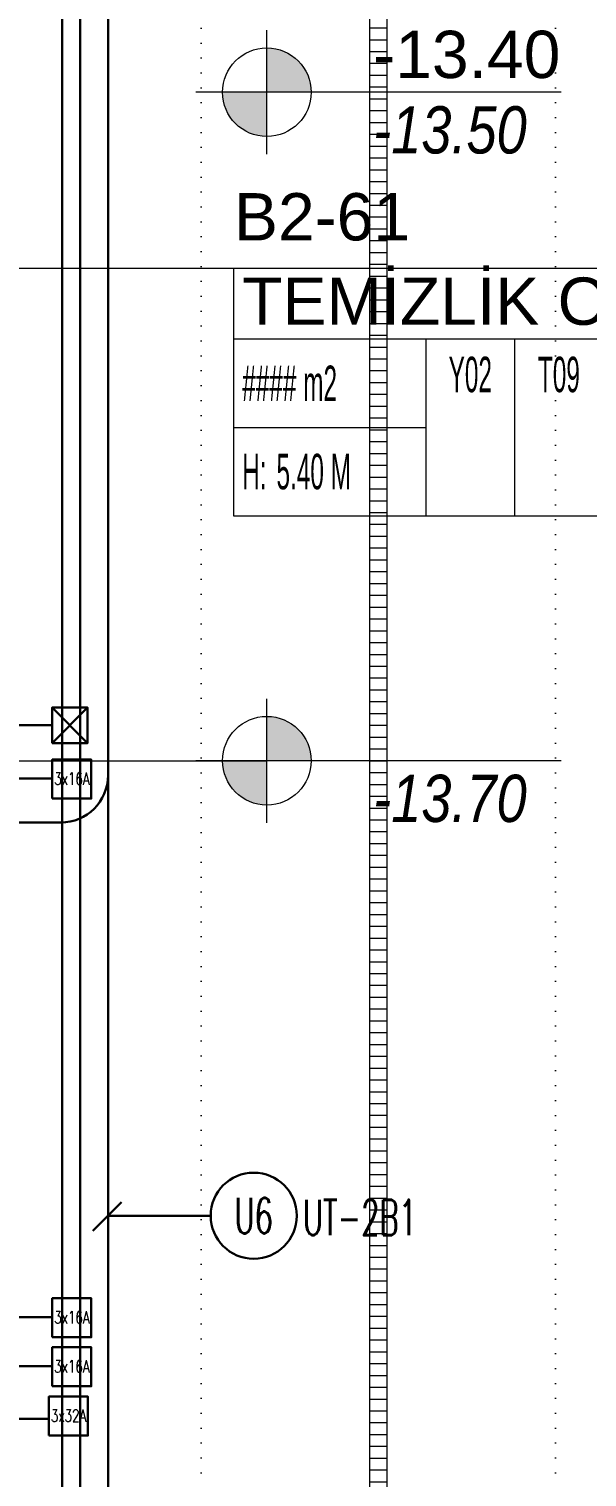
# Model space of a CAD drawing. Header units: metres. Extents: x -13194 to 152406, y -4219 to 19791.
# Drawn here: x 1654 to 2127, y 1454 to 2679 of the extents above; entities that cross this region are included whole.
import ezdxf
from ezdxf.enums import TextEntityAlignment as Align

# ---------------------------------------------------------------- set-up
doc = ezdxf.new("R2010")
doc.units = ezdxf.units.M
doc.header["$LTSCALE"] = 100
doc.header["$MEASUREMENT"] = 0
doc.linetypes.add('DOT2', pattern=[0.125, 0, -0.125])
doc.layers.get('0').update_dxf_attribs({"color": 9, "lineweight": 9})
for name, color, linetype, lineweight in [('06D', 9, 'Continuous', 9), ('21', 9, 'Continuous', 9), ('21_mahal200', 9, 'Continuous', 9), ('E-BUSBAR', 7, 'Continuous', 30), ('E-KABLO', 7, 'Continuous', 30), ('E-KOMBİNE ETANŞ PRİZ (2x1 FAZ+4x3 FAZ)', 7, 'Continuous', 30), ('E-LINYE', 7, 'Continuous', 30)]:
    doc.layers.add(name, color=color, linetype=linetype, lineweight=lineweight)
doc.styles.add('Arial', font='arial.ttf', dxfattribs={"height": 2.5})
doc.styles.add('E-YAZI', font='txttw.shx')
doc.styles.add('MuuM_TEXT-ITALIC', font='ARIALNI.TTF')
doc.styles.add('MuuM_TEXT-STANDART', font='ARIALN.TTF')
doc.dimstyles.new('MuuM_DIM200', dxfattribs={"dimscale": 20, "dimtxt": 2, "dimasz": 1, "dimexe": 1, "dimexo": 1, "dimgap": 1, "dimtad": 1, "dimdec": 1, "dimrnd": 0.5, "dimdsep": 46, "dimtxsty": 'MuuM_TEXT-STANDART', "dimblk": 'ARCHTICK', "dimcen": 0, "dimdle": 0.15, "dimclrd": 256, "dimclre": 256, "dimclrt": 256, "dimadec": 0, "dimazin": 0, "dimtfac": 5, "dimtdec": 1, "dimtix": 1, "dimtmove": 2, "dimatfit": 3, "dimldrblk": 'DOT', "dimfxl": 3, "dimfxlon": 1, "dimtolj": 1, "dimlwd": -1, "dimlwe": -1, "dimarcsym": 0})

# ---------------------------------------------------------------- blocks, each defined once
blk = doc.blocks.new('E-3X16A BUSBAR CIKIS KUTUSU')
at = {"layer": 'E-BUSBAR', "color": 30}
blk.add_line((-83, 162), (82, 162), dxfattribs=at)
blk.add_line((-83, 162), (82, 162), dxfattribs=at)
at = {"layer": 'E-BUSBAR', "color": 6}
blk.add_lwpolyline([(-166, -168), (164, -168), (164, 162), (-166, 162)], close=True, dxfattribs=at)
at = {"layer": 'E-BUSBAR', "color": 6, "style": 'E-YAZI', "width": 0.7}
blk.add_text('3x16A', height=105, dxfattribs=at).set_placement((0, 0), align=Align.MIDDLE)
blk = doc.blocks.new('E-3X32A BUSBAR CIKIS KUTUSU')
at = {"layer": 'E-BUSBAR', "color": 2}
blk.add_line((-83, 162), (82, 162), dxfattribs=at)
blk.add_line((-83, 162), (82, 162), dxfattribs=at)
blk.add_lwpolyline([(-166, -168), (164, -168), (164, 162), (-166, 162)], close=True, dxfattribs=at)
at = {"layer": 'E-BUSBAR', "color": 2, "style": 'E-YAZI', "width": 0.7}
blk.add_text('3x32A', height=105, dxfattribs=at).set_placement((0, 0), align=Align.MIDDLE)
blk = doc.blocks.new('BUSBAR ÇIKIŞ')
at = {"layer": 'E-BUSBAR'}
for p, q in [((-15, 30), (15, 0)), ((-15, 0), (15, 30))]:
    blk.add_line(p, q, dxfattribs=at)
at = {"layer": 'E-BUSBAR', "color": 5}
blk.add_line((-7.5, 30), (7.5, 30), dxfattribs=at)
blk.add_line((-7.5, 30), (7.5, 30), dxfattribs=at)
blk.add_lwpolyline([(-15, 0), (15, 0), (15, 30), (-15, 30)], close=True, dxfattribs=at)
blk = doc.blocks.new('p-ızgara')
at = {"layer": '06D'}
h = blk.add_hatch(dxfattribs=at)
h.set_pattern_fill('_USER', color=252, scale=10, angle=180, style=0, pattern_type=0)
h.set_pattern_definition([(180, (-7e-12, -8630), (-1e-15, -10), [])])
h.paths.add_polyline_path([(1942.5, -4975), (1942.5, -8278.5), (1957.5, -8278.5), (1957.5, -4975)])
blk.add_lwpolyline([(1942.5, -4975), (1942.5, -8278.5), (1957.5, -8278.5), (1957.5, -4975)], close=True, dxfattribs=at)
blk = doc.blocks.new('0_elevationtarget-p-bk')
h = blk.add_hatch(color=250)
h.paths.add_polyline_path([(1.875, 0, 0.414214), (0, 1.875), (0, 0)])
h.paths.add_polyline_path([(0, 0), (-1.875, 0, 0.414214), (0, -1.875)])
blk.add_line((0, -2.625), (0, 2.625))
blk.add_lwpolyline([(12.453, 0), (-3, 0)])
blk.add_circle((0, 0), 1.875)
at = {"style": 'Arial'}
blk.add_attdef('BITMISKOT', text='', height=2, dxfattribs=at).set_placement((4.5, 0), align=Align.BOTTOM_LEFT)
at = {"style": 'MuuM_TEXT-ITALIC'}
blk.add_attdef('FINISHINGFLOORLEVEL', text='', height=2, dxfattribs=at).set_placement((4.5, -0.592), align=Align.TOP_LEFT)
blk = doc.blocks.new('_ArchTick')
at = {"color": 0, "linetype": 'ByBlock', "const_width": 0.15}
blk.add_lwpolyline([(-0.5, -0.5), (0.5, 0.5)], dxfattribs=at)
blk = doc.blocks.new('_Dot')
at = {"color": 0, "linetype": 'ByBlock', "lineweight": -2}
blk.add_line((-0.5, 0), (-1, 0), dxfattribs=at)
at = {"color": 0, "linetype": 'ByBlock', "const_width": 0.5}
blk.add_lwpolyline([(-0.25, 0, 1), (0.25, 0, 1)], format="xyb", close=True, dxfattribs=at)
blk = doc.blocks.new('0_roomno2')
blk.add_lwpolyline([(19.375, -10.5), (0, -10.5), (0, 0), (19.375, 0)], close=True)
for points in [[(0, -3), (19.375, -3)], [(8.125, -3), (8.125, -10.5)], [(11.875, -3), (11.875, -10.5)], [(15.625, -3), (15.625, -10.5)], [(0, -6.75), (8.125, -6.75)]]:
    blk.add_lwpolyline(points)
at = {"style": 'MuuM_TEXT-STANDART', "width": 0.6}
blk.add_text('H:', height=1.5, dxfattribs=at).set_placement((0.35, -8.608), align=Align.MIDDLE_LEFT)
at = {"style": 'Arial'}
blk.add_attdef('ODANO', (0, 1.17), '', height=2, dxfattribs=at)
blk.add_attdef('MEKANADI', text='', height=2, dxfattribs=at).set_placement((0.35, -3), align=Align.BOTTOM_LEFT)
at = {"style": 'MuuM_TEXT-STANDART', "width": 0.6}
for tag, p in [('M2', (0.35, -4.875)), ('TEMIZTAVANYUKSEKLIGI', (1.8, -8.608))]:
    blk.add_attdef(tag, text='', height=1.5, dxfattribs=at).set_placement(p, align=Align.MIDDLE_LEFT)
for tag, p in [('YER01', (10, -4.5)), ('TAVAN01', (13.75, -4.5)), ('DUVAR01', (17.5, -4.5)), ('YER02', (10, -6.75)), ('TAVAN02', (13.75, -6.75)), ('DUVAR02', (17.5, -6.75)), ('YER03', (10, -9)), ('TAVAN03', (13.75, -9)), ('DUVAR03', (17.5, -9))]:
    blk.add_attdef(tag, text='', height=1.5, dxfattribs=at).set_placement(p, align=Align.MIDDLE_CENTER)
blk = doc.blocks.new('2.bod.Mimari')
at = {"layer": '06D', "linetype": 'DOT2'}
for points in [[(1800, -4350), (1800, -7755), (1800, -8105)], [(2100, -4350), (2100, -7755), (2100, -8105)]]:
    blk.add_lwpolyline(points, dxfattribs=at)
at = {"layer": '06D'}
blk.add_blockref('p-ızgara', (0, 0), dxfattribs=at)
at = {"layer": '21', "xscale": 20, "yscale": 20, "zscale": 20}
blk.add_blockref('0_elevationtarget-p-bk', (1855.61, -6004.43), dxfattribs=at).add_auto_attribs({'BITMISKOT': '-13.40', 'FINISHINGFLOORLEVEL': '-13.50'})
at = {"layer": '21'}
ref = blk.add_blockref('0_elevationtarget-p-bk', (1855.61, -6570), dxfattribs=dict(at, xscale=20, yscale=20, zscale=20))
ref.add_attrib('FINISHINGFLOORLEVEL', '-13.70', dxfattribs={"layer": '0', "height": 40, "style": 'MuuM_TEXT-ITALIC'}).set_placement((1945.61, -6581.84), align=Align.TOP_LEFT)
at = {"layer": '21_mahal200'}
ref = blk.add_blockref('0_roomno2', (1827.78, -6153.2), dxfattribs=dict(at, xscale=20, yscale=20, zscale=20))
ref.add_attrib('ODANO', 'B2-61', (1827.78, -6129.8), dxfattribs={"layer": '0', "height": 40, "style": 'Arial'})
ref.add_attrib('MEKANADI', 'TEMİZLİK O.', dxfattribs={"layer": '0', "height": 40, "style": 'Arial'}).set_placement((1834.78, -6213.2), align=Align.BOTTOM_LEFT)
ref.add_attrib('M2', '#### m2', dxfattribs={"layer": '0', "height": 30, "style": 'MuuM_TEXT-STANDART', "width": 0.6}).set_placement((1834.78, -6250.7), align=Align.MIDDLE_LEFT)
ref.add_attrib('TEMIZTAVANYUKSEKLIGI', '5.40 M', dxfattribs={"layer": '0', "height": 30, "style": 'MuuM_TEXT-STANDART', "width": 0.6}).set_placement((1863.78, -6325.36), align=Align.MIDDLE_LEFT)
ref.add_attrib('YER01', 'Y02', dxfattribs={"layer": '0', "height": 30, "style": 'MuuM_TEXT-STANDART', "width": 0.6}).set_placement((2027.78, -6243.2), align=Align.MIDDLE_CENTER)
ref.add_attrib('TAVAN01', 'T09', dxfattribs={"layer": '0', "height": 30, "style": 'MuuM_TEXT-STANDART', "width": 0.6}).set_placement((2102.78, -6243.2), align=Align.MIDDLE_CENTER)
ref.add_attrib('DUVAR01', 'D01', dxfattribs={"layer": '0', "height": 30, "style": 'MuuM_TEXT-STANDART', "width": 0.6}).set_placement((2177.78, -6243.2), align=Align.MIDDLE_CENTER)
ref.add_attrib('DUVAR02', 'D07', dxfattribs={"layer": '0', "height": 30, "style": 'MuuM_TEXT-STANDART', "width": 0.6}).set_placement((2177.78, -6288.2), align=Align.MIDDLE_CENTER)
for points in [[(1501.93, -6153.2), (1827.78, -6153.2)], [(1509.62, -6570), (1855.61, -6570)]]:
    blk.add_leader(points, dimstyle='MuuM_DIM200', override={"dimasz": 1, "dimfxl": 10}, dxfattribs=at)

msp = doc.modelspace()

# ---------------------------------------------------------------- linework, layer by layer
at = {"layer": 'E-BUSBAR', "color": 3}
for p, q in [((1682.5, 117), (1682.5, 3968.1)), ((1682.5, 37), (1682.5, 3968.1)), ((1697.5, 117), (1697.5, 3968.1)), ((1697.5, 37), (1697.5, 3968.1))]:
    msp.add_line(p, q, dxfattribs=at)
at = {"layer": 'E-KABLO', "color": 5}
msp.add_line((1673.9, 2090), (980.9, 2090), dxfattribs=at)
at = {"layer": 'E-KABLO', "color": 6}
for p, q in [((1212.3, 2045), (1674.1, 2045)), ((1195.2, 1589.2), (1674.1, 1589.2)), ((1329.7, 1547.8), (1674.1, 1547.8))]:
    msp.add_line(p, q, dxfattribs=at)
at = {"layer": 'E-KOMBİNE ETANŞ PRİZ (2x1 FAZ+4x3 FAZ)', "color": 2}
msp.add_line((1671.8, 1503.3), (1113.4, 1503.3), dxfattribs=at)
at = {"layer": 'E-LINYE', "color": 4}
for p, q in [((1721.2, 743), (1721.2, 2939.6)), ((896, 2007.7), (1681.2, 2007.7))]:
    msp.add_line(p, q, dxfattribs=at)
at = {"layer": 'E-LINYE', "color": 7, "linetype": 'Continuous'}
for p, q in [((1708.3, 1662.3), (1732.5, 1686.5)), ((1808.1, 1675.1), (1721.2, 1675.1))]:
    msp.add_line(p, q, dxfattribs=at)
msp.add_circle((1844.5, 1675.1), 36.4, dxfattribs=at)
at = {"layer": 'E-LINYE', "color": 4}
msp.add_arc((1681.2, 2047.7), 40, 270, 0, dxfattribs=at)

# ---------------------------------------------------------------- block references
msp.add_blockref('2.bod.Mimari', (0, 8630))
at = {"layer": 'E-BUSBAR', "color": 4, "xscale": 0.1, "yscale": 0.1, "zscale": 0.1}
for name, p in [('E-3X16A BUSBAR CIKIS KUTUSU', (1690.6, 2044.8)), ('E-3X16A BUSBAR CIKIS KUTUSU', (1690.6, 1589.1)), ('E-3X16A BUSBAR CIKIS KUTUSU', (1690.6, 1547.6)), ('E-3X32A BUSBAR CIKIS KUTUSU', (1687.8, 1505.9))]:
    msp.add_blockref(name, p, dxfattribs=at)
at = {"layer": 'E-KABLO', "color": 6}
msp.add_blockref('BUSBAR ÇIKIŞ', (1688.9, 2075), dxfattribs=at)

# ---------------------------------------------------------------- texts
at = {"layer": 'E-LINYE', "color": 7, "linetype": 'Continuous', "style": 'E-YAZI', "width": 0.6}
for s, p in [('U6', (1844.5, 1675.1)), ('UT-2B1', (1934.4, 1673.6))]:
    msp.add_text(s, height=30, dxfattribs=at).set_placement(p, align=Align.MIDDLE_CENTER)

doc.saveas('drawing.dxf')
